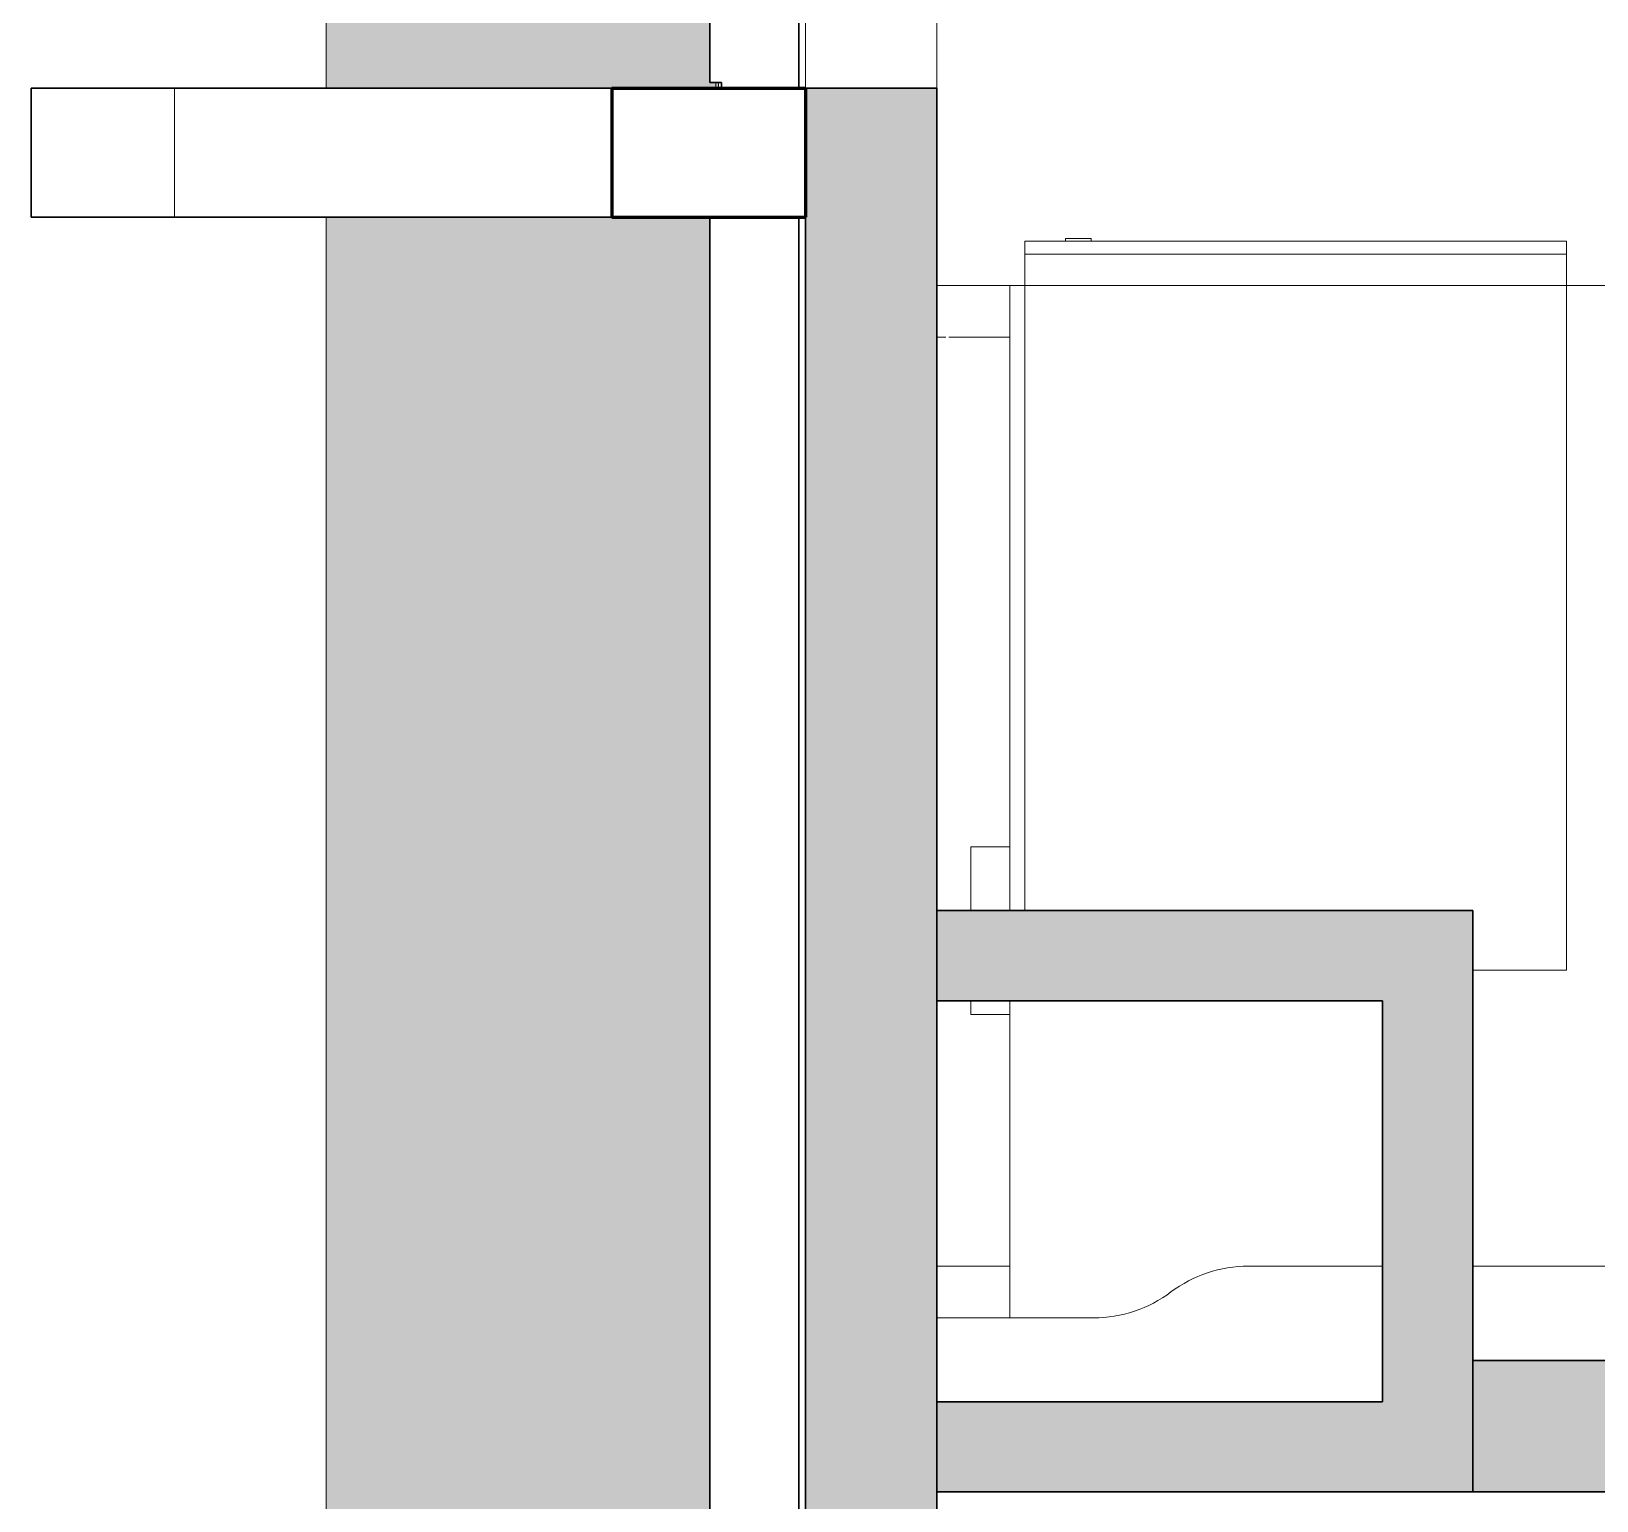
# Model space of a CAD drawing. Header units: millimetres. Extents: x 155927 to 295199, y -4084 to 97293.
# Drawn here: x 156161 to 157374, y 17849 to 18988 of the extents above; entities that cross this region are included whole.
import ezdxf

# ---------------------------------------------------------------- set-up
doc = ezdxf.new("R2010")
doc.units = ezdxf.units.MM
doc.header["$MEASUREMENT"] = 0
for name, color, linetype, lineweight in [('A-GLAZ', 7, 'CONTINUOUS', 9), ('A-WALL', 7, 'CONTINUOUS', 9), ('A-WALL-PATT', 7, 'CONTINUOUS', 9), ('I-FURN', 8, 'CONTINUOUS', 9), ('I-WALL', 7, 'CONTINUOUS', 9), ('S-COLS-SYMB', 171, 'CONTINUOUS', 70)]:
    doc.layers.add(name, color=color, linetype=linetype, lineweight=lineweight)

msp = doc.modelspace()

# ---------------------------------------------------------------- hatches: boundary and pattern name
at = {"layer": 'A-GLAZ'}
h = msp.add_hatch(color=256, dxfattribs=at)
h.paths.add_polyline_path([(156389.5, 16190.6), (156404.8, 16190.6), (156404.8, 16290.6), (156691.5, 16290.6), (156691.5, 16294.9), (156686.8, 16294.9), (156686.8, 17486.3), (156691.5, 17486.3), (156691.5, 17490.6), (156686.8, 17490.6), (156686.8, 18843.6), (156389.5, 18843.6), (156389.5, 16290.6)], flags=0)
h.paths.add_polyline_path([(156389.5, 18943.6), (156691.5, 18943.6), (156691.5, 18947.9), (156686.8, 18947.9), (156686.8, 20139.3), (156691.5, 20139.3), (156691.5, 20143.6), (156686.8, 20143.6), (156686.8, 21496.6), (156389.5, 21496.6), (156389.5, 20119.3)], flags=0)
h.paths.add_polyline_path([(156536.1, 21596.6), (156691.5, 21596.6), (156691.5, 21600.9), (156686.8, 21600.9), (156686.8, 22792.3), (156691.5, 22792.3), (156691.5, 22796.6), (156686.8, 22796.6), (156686.8, 24149.6), (156389.5, 24149.6), (156389.5, 21596.6)], flags=0)
h.paths.add_polyline_path([(156389.5, 24249.6), (156691.5, 24249.6), (156691.5, 24253.9), (156686.8, 24253.9), (156686.8, 25445.3), (156691.5, 25445.3), (156691.5, 25449.6), (156404.8, 25449.6), (156404.8, 25549.6), (156389.5, 25549.6), (156389.5, 25332.5)], flags=0)
h = msp.add_hatch(color=256, dxfattribs=at)
h.paths.add_polyline_path([(156691.5, 16290.6), (156693.6, 16290.6), (156693.6, 16294.9), (156691.5, 16294.9)], flags=0)
h.paths.add_polyline_path([(156693.6, 17486.3), (156693.6, 17490.6), (156691.5, 17490.6), (156691.5, 17486.3)], flags=0)
h.paths.add_polyline_path([(156693.6, 18943.6), (156693.6, 18947.9), (156691.5, 18947.9), (156691.5, 18943.6)], flags=0)
h.paths.add_polyline_path([(156691.5, 20139.3), (156693.6, 20139.3), (156693.6, 20143.6), (156691.5, 20143.6)], flags=0)
h.paths.add_polyline_path([(156691.5, 21596.6), (156693.6, 21596.6), (156693.6, 21600.9), (156691.5, 21600.9)], flags=0)
h.paths.add_polyline_path([(156691.5, 22792.3), (156693.6, 22792.3), (156693.6, 22796.6), (156691.5, 22796.6)], flags=0)
h.paths.add_polyline_path([(156691.5, 24249.6), (156693.6, 24249.6), (156693.6, 24253.9), (156691.5, 24253.9)], flags=0)
h.paths.add_polyline_path([(156691.5, 25445.3), (156693.6, 25445.3), (156693.6, 25449.6), (156691.5, 25449.6)], flags=0)
h = msp.add_hatch(color=256, dxfattribs=at)
h.paths.add_polyline_path([(156389.4, 16190.6), (156389.5, 16190.6), (156389.4, 16643.8)], flags=0)
h.paths.add_polyline_path([(156389.4, 18943.6), (156389.5, 18943.6), (156389.4, 20119.3)], flags=0)
h.paths.add_polyline_path([(156389.4, 21596.6), (156389.5, 21596.6), (156389.4, 21857)], flags=0)
h.paths.add_polyline_path([(156389.4, 24249.6), (156389.5, 24249.6), (156389.4, 25332.5)], flags=0)
at = {"layer": 'A-WALL-PATT'}
for points in [[(156760.8, 17490.6), (156862.8, 17490.6), (156862.8, 18943.6), (156760.8, 18943.6), (156760.8, 17512.6)], [(157208.1, 18236.3), (157278.1, 18236.3), (157278.1, 18306.3), (156862.8, 18306.3), (156862.8, 18236.3), (157136.4, 18236.3)], [(157208.1, 17925.6), (157278.1, 17925.6), (157278.1, 18236.3), (157208.1, 18236.3)], [(160738.5, 17855.6), (161148.8, 17855.6), (161148.8, 17957.6), (160937.7, 17957.6), (160937.7, 17910.5), (158537.7, 17910.5), (158537.7, 17957.6), (157278.1, 17957.6), (157278.1, 17855.6), (160438.3, 17855.6)], [(156862.8, 17855.6), (157278.1, 17855.6), (157278.1, 17925.6), (156862.8, 17925.6)]]:
    msp.add_hatch(color=256, dxfattribs=at).paths.add_polyline_path(points, flags=0)

# ---------------------------------------------------------------- linework, layer by layer
at = {"layer": 'A-GLAZ'}
for p, q in [((156389.4, 21496.6), (156389.4, 18943.6)), ((156389.5, 21496.6), (156389.5, 18943.6)), ((156691.5, 18947.9), (156691.5, 18943.6)), ((156693.6, 18947.9), (156693.6, 18943.6)), ((156389.4, 18843.6), (156389.4, 16190.6)), ((156389.5, 18843.6), (156389.5, 16190.6))]:
    msp.add_line(p, q, dxfattribs=at)
at = {"layer": 'A-GLAZ', "lineweight": 30}
for p, q in [((156686.8, 19008.8), (156686.8, 18947.9)), ((156755.7, 18943.6), (156755.7, 19002.8)), ((156160.8, 18943.6), (156160.8, 18843.6)), ((156760.8, 18943.6), (156160.8, 18943.6)), ((156686.8, 18947.9), (156695.8, 18947.9)), ((156695.8, 18947.9), (156695.8, 18943.6)), ((156695.8, 18943.6), (156755.7, 18943.6)), ((156160.8, 18843.6), (156760.8, 18843.6)), ((156686.8, 18843.6), (156686.8, 17490.6)), ((156755.7, 18843.6), (156686.8, 18843.6)), ((156755.7, 17490.6), (156755.7, 18843.6))]:
    msp.add_line(p, q, dxfattribs=at)
at = {"layer": 'A-GLAZ', "linetype": 'Continuous'}
msp.add_line((156271.8, 18843.6), (156271.8, 18943.6), dxfattribs=at)
at = {"layer": 'A-WALL'}
msp.add_line((156760.8, 20143.6), (156760.8, 18943.6), dxfattribs=at)
at = {"layer": 'I-FURN'}
for p, q in [((157350.8, 18824.9), (156930.8, 18824.9)), ((156930.8, 18824.9), (156930.8, 18814.9)), ((156962.4, 18826.9), (156962.4, 18824.9)), ((156982.4, 18826.9), (156962.4, 18826.9)), ((156962.4, 18826.9), (156982.4, 18826.9)), ((156982.4, 18824.9), (156982.4, 18826.9)), ((157350.8, 18814.9), (157350.8, 18824.9)), ((156930.8, 18814.9), (157350.8, 18814.9)), ((157350.8, 18814.9), (156930.8, 18814.9)), ((156930.8, 18814.9), (156930.8, 18790.6)), ((157350.8, 18790.6), (157350.8, 18814.9)), ((156862.8, 18790.6), (156919.2, 18790.6)), ((156919.2, 18790.6), (156862.8, 18790.6)), ((158459.2, 18790.6), (156862.8, 18790.6)), ((156862.8, 18790.6), (158459.2, 18790.6)), ((156919.2, 18790.6), (156919.2, 18355.6)), ((156919.2, 18750.6), (156919.2, 18790.6)), ((156930.8, 18790.6), (156930.8, 18306.3)), ((157350.8, 18259.9), (157350.8, 18790.6)), ((156869.8, 18750.6), (156862.8, 18750.6)), ((156869.8, 18750.6), (156862.8, 18750.6)), ((156919.2, 18750.6), (156872.1, 18750.6)), ((156919.2, 18750.6), (156872.1, 18750.6)), ((156919.2, 18306.3), (156919.2, 18750.6)), ((156889.2, 18306.3), (156889.2, 18355.6)), ((156889.2, 18355.6), (156919.2, 18355.6)), ((156889.2, 18355.6), (156889.2, 18306.3)), ((156919.2, 18355.6), (156889.2, 18355.6)), ((156919.2, 18355.6), (156919.2, 18306.3)), ((157278.1, 18259.9), (157350.8, 18259.9)), ((156889.2, 18225.6), (156889.2, 18236.3)), ((156889.2, 18236.3), (156889.2, 18225.6)), ((156919.2, 18225.6), (156889.2, 18225.6)), ((156919.2, 18225.6), (156889.2, 18225.6)), ((156919.2, 18236.3), (156919.2, 18225.6)), ((156919.2, 18030.6), (156919.2, 18236.3)), ((156919.2, 18225.6), (156919.2, 17990.6)), ((156919.2, 18030.6), (156862.8, 18030.6)), ((156919.2, 18030.6), (156862.8, 18030.6)), ((156919.2, 17990.6), (156919.2, 18030.6)), ((157104.2, 18030.6), (157208.1, 18030.6)), ((157208.1, 18030.6), (157104.2, 18030.6)), ((157278.1, 18030.6), (157936.6, 18030.6)), ((157936.6, 18030.6), (157278.1, 18030.6)), ((156919.2, 17990.6), (156862.8, 17990.6)), ((156919.2, 17990.6), (156862.8, 17990.6)), ((156862.8, 17990.6), (156984.2, 17990.6)), ((156984.2, 17990.6), (156862.8, 17990.6))]:
    msp.add_line(p, q, dxfattribs=at)
for centre, start, end in [((157104.2, 17930.6), 90, 126.8699), ((157104.2, 17930.6), 90, 126.8699), ((156984.2, 18090.6), 270, 306.8699), ((156984.2, 18090.6), 270, 306.8699)]:
    msp.add_arc(centre, 100, start, end, dxfattribs=at)
at = {"layer": 'I-WALL'}
for p, q in [((156760.8, 18943.6), (156760.8, 20143.6)), ((156862.8, 20143.6), (156862.8, 18943.6))]:
    msp.add_line(p, q, dxfattribs=at)
at = {"layer": 'I-WALL', "lineweight": 30}
for p, q in [((156862.8, 18943.6), (156760.8, 18943.6)), ((156760.8, 18943.6), (156760.8, 17490.6)), ((156862.8, 17490.6), (156862.8, 18943.6)), ((157278.1, 18306.3), (156862.8, 18306.3)), ((156862.8, 18306.3), (156862.8, 18236.3)), ((157278.1, 18236.3), (157278.1, 18306.3)), ((156862.8, 18236.3), (157208.1, 18236.3)), ((157208.1, 18236.3), (157208.1, 17925.6)), ((157278.1, 17925.6), (157278.1, 18236.3)), ((158537.7, 17957.6), (157278.1, 17957.6)), ((157278.1, 17957.6), (157278.1, 17855.6)), ((157208.1, 17925.6), (156862.8, 17925.6)), ((156862.8, 17925.6), (156862.8, 17855.6)), ((157278.1, 17855.6), (157278.1, 17925.6)), ((156862.8, 17855.6), (157278.1, 17855.6)), ((157278.1, 17855.6), (161148.8, 17855.6))]:
    msp.add_line(p, q, dxfattribs=at)
at = {"layer": 'S-COLS-SYMB', "lineweight": 60}
for p, q in [((156610.8, 18943.6), (156610.8, 18843.6)), ((156610.8, 18943.6), (156760.8, 18943.6)), ((156760.8, 18943.6), (156760.8, 18843.6)), ((156610.8, 18843.6), (156760.8, 18843.6))]:
    msp.add_line(p, q, dxfattribs=at)

doc.saveas('drawing.dxf')
